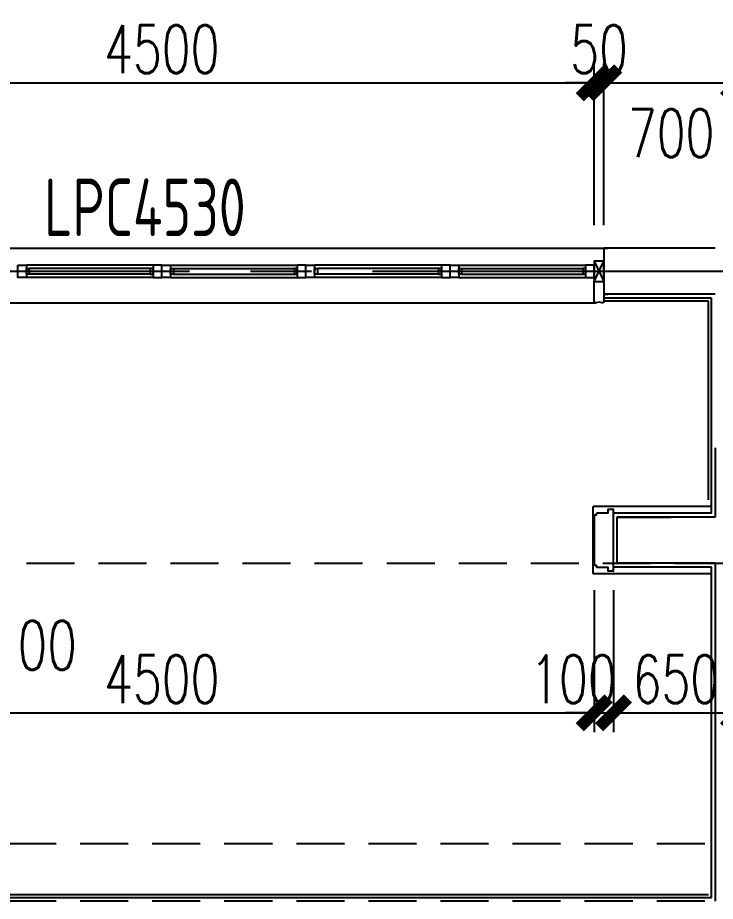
# Model space of a CAD drawing. Extents: x 296441 to 853063, y 459050 to 1117990.
# Drawn here: x 645148 to 648778, y 871039 to 875639 of the extents above; entities that cross this region are included whole.
import ezdxf

# ---------------------------------------------------------------- set-up
doc = ezdxf.new("R2010")
doc.units = 0
doc.header["$LTSCALE"] = 1000
for name, pattern in [('14-FL01-P$0$HIDDEN', [0.375, 0.25, -0.125]), ('14-GRID$0$CENTER2', [28.575, 19.05, -3.175, 3.175, -3.175]), ('BSMT-PLAN-BS01$0$$0$HIDDEN', [0.375, 0.25, -0.125]), ('DZ-3-PLAN-FL01$0$DASHED2', [0.375, 0.25, -0.125])]:
    doc.linetypes.add(name, pattern=pattern)
for name, color, linetype in [('14-GRID$0$G-GRID', 9, '14-GRID$0$CENTER2'), ('14-PLAN-BS01-P$0$A-ROOM-IDEN', 4, 'Continuous'), ('A-ROOF', 2, 'Continuous'), ('BSMT-PLAN-BS01$0$A-WALL', 1, 'Continuous'), ('DZ-3-PLAN-FL01$0$A-WALL', 1, 'Continuous'), ('DZ-PLAN-MAIN-FL01$0$A-WIND-IDEN', 33, 'Continuous'), ('E1-BS01-14$0$A-WALL-FNSH', 6, 'Continuous'), ('E1-BS01-18-19$0$A-FLOR', 23, 'Continuous'), ('E1-BS01-18-19$0$A-OVLK', 140, 'Continuous'), ('E1-BS01-18-19$0$A-SECT-WIND', 155, 'Continuous'), ('E1-BS01-18-19$0$A-SECT-WOOD', 17, 'Continuous'), ('E1-BS01-18-19$0$A-WALL-FNSH', 6, 'Continuous'), ('E1-BS01-18-19$0$G-XREF', 2, 'Continuous'), ('G-BS01-20$0$A-OVLK', 140, 'Continuous'), ('menchuangtao1$0$A-DETL-STONE', 42, 'Continuous'), ('menchuangtao1$0$A-WALL', 1, 'Continuous'), ('menchuangtao1$0$A_CUR_FRAME', 112, 'Continuous'), ('mentao100$0$A-SECT-FNSH', 6, 'Continuous'), ('mentao100$0$A-SECT-STONE', 42, 'Continuous'), ('mentao100$0$A-WALL', 1, 'Continuous'), ('PUB_TEXT', 7, 'Continuous'), ('WALL', 242, 'Continuous'), ('ZT0_默认图层-----PM、LM、DY、JD', 7, 'Continuous'), ('ZT1_Dim---标注---PM、LM、DY、JD', 252, 'Continuous')]:
    doc.layers.add(name, color=color, linetype=linetype)
doc.styles.add('_TCH_DIM', font='SIMPLEX', dxfattribs={"bigfont": 'GBCBIG'})
doc.styles.get("Standard").update_dxf_attribs({"font": 'gbenor.shx', "bigfont": 'gbcbig.shx'})
doc.styles.add('ZT-DIMSTYLE', font='ROMANS.shx', dxfattribs={"width": 0.7, "bigfont": 'CHINESE.shx'})
doc.dimstyles.new('ZT-DIM100', dxfattribs={"dimscale": 100, "dimtxt": 2.5, "dimasz": 1.5, "dimexe": 1, "dimexo": 1, "dimgap": 0.5, "dimtad": 1, "dimdec": 0, "dimdsep": 46, "dimtxsty": 'ZT-DIMSTYLE', "dimblk": 'ARCHTICK', "dimcen": 2.5, "dimclrd": 175, "dimclre": 175, "dimclrt": 7, "dimazin": 2, "dimtfac": 1, "dimtix": 1, "dimtmove": 2, "dimatfit": 3, "dimfxl": 0, "dimarcsym": 0})

# ---------------------------------------------------------------- blocks, each defined once
blk = doc.blocks.new('20B-1')
at = {"layer": 'DZ-PLAN-MAIN-FL01$0$A-WIND-IDEN', "color": 2, "width": 0.8}
blk.add_text('LPC4530', height=300, dxfattribs=at).set_placement((865270.2, 70975.4))
at = {"layer": 'PUB_TEXT', "style": '_TCH_DIM', "width": 0.705882}
blk.add_text('-6.100', height=255, dxfattribs=at).set_placement((864545.9, 68718.1))
blk = doc.blocks.new('E1-BS01-18-19$0$750----DDDD')
at = {"layer": 'E1-BS01-18-19$0$A-SECT-WIND'}
for p, q in [((45, 32.5), (705, 32.5)), ((60, 15), (690, 15)), ((45, -32.5), (705, -32.5)), ((60, -15), (690, -15))]:
    blk.add_line(p, q, dxfattribs=at)
at = {"layer": 'E1-BS01-18-19$0$A-SECT-WOOD'}
for points in [[(0, 32.5), (45, 32.5), (45, -32.5), (0, -32.5)], [(60, 15), (60, -15), (45, -15), (45, 15)], [(690, 15), (690, -15), (705, -15), (705, 15)], [(750, 32.5), (705, 32.5), (705, -32.5), (750, -32.5)]]:
    blk.add_lwpolyline(points, close=True, dxfattribs=at)
blk = doc.blocks.new('menchuangtao1')
at = {"layer": 'menchuangtao1$0$A-DETL-STONE'}
blk.add_lwpolyline([(-10, -52.5), (-10, -159.2, -0.471625), (-15, -162.1, -0.528396), (-19.5, -164.7, 0.241692), (-50.5, -164.7, -0.528396), (-55, -162.1, -0.471625), (-60, -159.2), (-60, -52.5)], format="xyb", close=True, dxfattribs=at)
at = {"layer": 'menchuangtao1$0$A-WALL'}
for p, q in [((-10, 120), (-10, -120)), ((-10, 120), (10, 120)), ((-10, -120), (10, -120))]:
    blk.add_line(p, q, dxfattribs=at)
at = {"layer": 'menchuangtao1$0$A_CUR_FRAME'}
for p, q in [((-60, -52.5), (-10, 52.5)), ((-60, 52.5), (-10, -52.5))]:
    blk.add_line(p, q, dxfattribs=at)
blk.add_lwpolyline([(-10, -52.5), (-10, 52.5), (-60, 52.5), (-60, -52.5)], close=True, dxfattribs=at)
blk = doc.blocks.new('6yhd')
at = {"layer": 'E1-BS01-14$0$A-WALL-FNSH'}
blk.add_line((-9460, -3740), (-8900, -3740), dxfattribs=at)
at = {"layer": 'E1-BS01-18-19$0$A-FLOR'}
for p, q in [((-4298.4, -3480.4), (-8900, -3480.4)), ((-4341.8, -3765), (-8858.1, -3765))]:
    blk.add_line(p, q, dxfattribs=at)
at = {"layer": 'E1-BS01-18-19$0$A-OVLK'}
blk.add_line((-9445, -3755), (-8900, -3755), dxfattribs=at)
at = {"layer": 'WALL'}
for p, q in [((-9480, -3480), (-8900, -3480)), ((-8900, -3480), (-8900, -3720)), ((-9480, -3720), (-8900, -3720))]:
    blk.add_line(p, q, dxfattribs=at)
at = {"extrusion": (0, 0, -1), "zscale": -1}
for p in [(8100, -3600), (6600, -3600)]:
    blk.add_blockref('E1-BS01-18-19$0$750----DDDD', p, dxfattribs=at)
for p in [(-8100, -3600), (-6600, -3600)]:
    blk.add_blockref('E1-BS01-18-19$0$750----DDDD', p)
at = {"layer": 'E1-BS01-18-19$0$G-XREF', "extrusion": (0, 0, -1), "zscale": -1}
blk.add_blockref('menchuangtao1', (8910, -3600), dxfattribs=at)
blk = doc.blocks.new('2133')
at = {"layer": '14-PLAN-BS01-P$0$A-ROOM-IDEN', "linetype": '14-FL01-P$0$HIDDEN'}
for points in [[(2189675.9, 1716004.7), (2181570.9, 1716004.7)], [(2189675.9, 1715704.7), (2181570.9, 1715704.7)]]:
    blk.add_lwpolyline(points, dxfattribs=at)
blk = doc.blocks.new('mentao100')
at = {"layer": 'mentao100$0$A-SECT-FNSH'}
for p, q in [((-280, 140), (20, 140)), ((-280, -140), (20, -140))]:
    blk.add_line(p, q, dxfattribs=at)
at = {"layer": 'mentao100$0$A-SECT-STONE', "ltscale": 0.1}
blk.add_lwpolyline([(20, 140), (20, 160), (50, 160), (50, 140), (105, 140, -0.414214), (110, 135), (110, 130), (115, 130, -0.414165), (120, 125), (120, 97.7), (120, -125, -0.414165), (115, -130), (110, -130), (110, -135, -0.414214), (105, -140), (50, -140), (50, -160), (20, -160), (20, -140)], format="xyb", close=True, dxfattribs=at)
at = {"layer": 'mentao100$0$A-WALL'}
blk.add_lwpolyline([(-280, -120), (0, -120), (0, 120), (-280, 120)], dxfattribs=at)
blk = doc.blocks.new('_ArchTick')
at = {"color": 0, "linetype": 'ByBlock', "const_width": 0.4}
blk.add_lwpolyline([(-0.5, -0.5), (0.5, 0.5)], dxfattribs=at)
blk = doc.blocks.new('*D2212')
at = {"layer": 'Defpoints', "color": 0, "ltscale": 1000, "transparency": 16777216}
for p in [(648248.5, 872759.3), (648898.5, 872759.3), (648898.5, 872020.5)]:
    blk.add_point(p, dxfattribs=at)
at = {"layer": 'ZT1_Dim---标注---PM、LM、DY、JD', "color": 175, "linetype": 'ByBlock', "lineweight": -2, "ltscale": 1000, "transparency": 16777216}
for p, q in [((648248.5, 872659.3), (648248.5, 871920.5)), ((648898.5, 872659.3), (648898.5, 871920.5))]:
    blk.add_line(p, q, dxfattribs=at)
at = {"layer": 'ZT1_Dim---标注---PM、LM、DY、JD', "color": 175, "lineweight": -2, "ltscale": 1000, "transparency": 16777216}
blk.add_line((648248.5, 872020.5), (648898.5, 872020.5), dxfattribs=at)
at = {"layer": 'ZT1_Dim---标注---PM、LM、DY、JD', "color": 175, "lineweight": -2, "ltscale": 1000, "transparency": 16777216, "xscale": 150, "yscale": 150, "zscale": 150, "rotation": 180}
blk.add_blockref('_ArchTick', (648248.5, 872020.5), dxfattribs=at)
at = {"layer": 'ZT1_Dim---标注---PM、LM、DY、JD', "color": 175, "lineweight": -2, "ltscale": 1000, "transparency": 16777216, "xscale": 150, "yscale": 150, "zscale": 150}
blk.add_blockref('_ArchTick', (648898.5, 872020.5), dxfattribs=at)
at = {"layer": 'ZT1_Dim---标注---PM、LM、DY、JD', "color": 7, "ltscale": 1000, "transparency": 16777216, "insert": (648573.5, 872195.5), "char_height": 250, "attachment_point": 5, "style": 'ZT-DIMSTYLE'}
blk.add_mtext('650', dxfattribs=at)
blk = doc.blocks.new('*D2213')
at = {"layer": 'Defpoints', "color": 0, "ltscale": 1000, "transparency": 16777216}
for p in [(648148.5, 872759.3), (648248.5, 872759.3), (648248.5, 872020.5)]:
    blk.add_point(p, dxfattribs=at)
at = {"layer": 'ZT1_Dim---标注---PM、LM、DY、JD', "color": 175, "linetype": 'ByBlock', "lineweight": -2, "ltscale": 1000, "transparency": 16777216}
for p, q in [((648148.5, 872659.3), (648148.5, 871920.5)), ((648248.5, 872659.3), (648248.5, 871920.5))]:
    blk.add_line(p, q, dxfattribs=at)
at = {"layer": 'ZT1_Dim---标注---PM、LM、DY、JD', "color": 175, "lineweight": -2, "ltscale": 1000, "transparency": 16777216}
for p, q in [((648148.5, 872020.5), (647998.5, 872020.5)), ((648148.5, 872020.5), (648248.5, 872020.5)), ((648248.5, 872020.5), (648398.5, 872020.5))]:
    blk.add_line(p, q, dxfattribs=at)
at = {"layer": 'ZT1_Dim---标注---PM、LM、DY、JD', "color": 175, "lineweight": -2, "ltscale": 1000, "transparency": 16777216, "xscale": 150, "yscale": 150, "zscale": 150}
blk.add_blockref('_ArchTick', (648148.5, 872020.5), dxfattribs=at)
at = {"layer": 'ZT1_Dim---标注---PM、LM、DY、JD', "color": 175, "lineweight": -2, "ltscale": 1000, "transparency": 16777216, "xscale": 150, "yscale": 150, "zscale": 150, "rotation": 180}
blk.add_blockref('_ArchTick', (648248.5, 872020.5), dxfattribs=at)
at = {"layer": 'ZT1_Dim---标注---PM、LM、DY、JD', "color": 7, "ltscale": 1000, "transparency": 16777216, "insert": (648040.1, 872195.5), "char_height": 250, "attachment_point": 5, "style": 'ZT-DIMSTYLE'}
blk.add_mtext('100', dxfattribs=at)
blk = doc.blocks.new('*D2214')
at = {"layer": 'Defpoints', "color": 0, "ltscale": 1000, "transparency": 16777216}
for p in [(643648.4, 872759.3), (648148.5, 872759.3), (648148.5, 872020.5)]:
    blk.add_point(p, dxfattribs=at)
at = {"layer": 'ZT1_Dim---标注---PM、LM、DY、JD', "color": 175, "linetype": 'ByBlock', "lineweight": -2, "ltscale": 1000, "transparency": 16777216}
for p, q in [((643648.4, 872659.3), (643648.4, 871920.5)), ((648148.5, 872659.3), (648148.5, 871920.5))]:
    blk.add_line(p, q, dxfattribs=at)
at = {"layer": 'ZT1_Dim---标注---PM、LM、DY、JD', "color": 175, "lineweight": -2, "ltscale": 1000, "transparency": 16777216}
blk.add_line((643648.4, 872020.5), (648148.5, 872020.5), dxfattribs=at)
at = {"layer": 'ZT1_Dim---标注---PM、LM、DY、JD', "color": 175, "lineweight": -2, "ltscale": 1000, "transparency": 16777216, "xscale": 150, "yscale": 150, "zscale": 150, "rotation": 180}
blk.add_blockref('_ArchTick', (643648.4, 872020.5), dxfattribs=at)
at = {"layer": 'ZT1_Dim---标注---PM、LM、DY、JD', "color": 175, "lineweight": -2, "ltscale": 1000, "transparency": 16777216, "xscale": 150, "yscale": 150, "zscale": 150}
blk.add_blockref('_ArchTick', (648148.5, 872020.5), dxfattribs=at)
at = {"layer": 'ZT1_Dim---标注---PM、LM、DY、JD', "color": 7, "ltscale": 1000, "transparency": 16777216, "insert": (645898.4, 872195.5), "char_height": 250, "attachment_point": 5, "style": 'ZT-DIMSTYLE'}
blk.add_mtext('4500', dxfattribs=at)
blk = doc.blocks.new('*D2283')
at = {"layer": 'Defpoints', "color": 0, "ltscale": 1000, "transparency": 16777216}
for p in [(648898.5, 875300.4), (648198.5, 874459.3), (648898.5, 874459.3)]:
    blk.add_point(p, dxfattribs=at)
at = {"layer": 'ZT1_Dim---标注---PM、LM、DY、JD', "color": 175, "linetype": 'ByBlock', "lineweight": -2, "ltscale": 1000, "transparency": 16777216}
for p, q in [((648198.5, 874559.3), (648198.5, 875400.4)), ((648898.5, 874559.3), (648898.5, 875400.4)), ((648198.5, 875300.4), (648898.5, 875300.4))]:
    blk.add_line(p, q, dxfattribs=at)
at = {"layer": 'ZT1_Dim---标注---PM、LM、DY、JD', "color": 175, "lineweight": -2, "ltscale": 1000, "transparency": 16777216, "xscale": 150, "yscale": 150, "zscale": 150, "rotation": 180}
blk.add_blockref('_ArchTick', (648198.5, 875300.4), dxfattribs=at)
at = {"layer": 'ZT1_Dim---标注---PM、LM、DY、JD', "color": 175, "lineweight": -2, "ltscale": 1000, "transparency": 16777216, "xscale": 150, "yscale": 150, "zscale": 150}
blk.add_blockref('_ArchTick', (648898.5, 875300.4), dxfattribs=at)
at = {"layer": 'ZT1_Dim---标注---PM、LM、DY、JD', "color": 7, "ltscale": 1000, "transparency": 16777216, "insert": (648548.5, 875037.9), "char_height": 250, "attachment_point": 5, "style": 'ZT-DIMSTYLE'}
blk.add_mtext('700', dxfattribs=at)
blk = doc.blocks.new('*D2284')
at = {"layer": 'Defpoints', "color": 0, "ltscale": 1000, "transparency": 16777216}
for p in [(648198.5, 875300.4), (648148.5, 874459.3), (648198.5, 874459.3)]:
    blk.add_point(p, dxfattribs=at)
at = {"layer": 'ZT1_Dim---标注---PM、LM、DY、JD', "color": 175, "linetype": 'ByBlock', "lineweight": -2, "ltscale": 1000, "transparency": 16777216}
for p, q in [((648148.5, 874559.3), (648148.5, 875400.4)), ((648198.5, 874559.3), (648198.5, 875400.4)), ((648148.5, 875300.4), (647998.5, 875300.4)), ((648148.5, 875300.4), (648198.5, 875300.4)), ((648198.5, 875300.4), (648348.5, 875300.4))]:
    blk.add_line(p, q, dxfattribs=at)
at = {"layer": 'ZT1_Dim---标注---PM、LM、DY、JD', "color": 175, "lineweight": -2, "ltscale": 1000, "transparency": 16777216, "xscale": 150, "yscale": 150, "zscale": 150}
blk.add_blockref('_ArchTick', (648148.5, 875300.4), dxfattribs=at)
at = {"layer": 'ZT1_Dim---标注---PM、LM、DY、JD', "color": 175, "lineweight": -2, "ltscale": 1000, "transparency": 16777216, "xscale": 150, "yscale": 150, "zscale": 150, "rotation": 180}
blk.add_blockref('_ArchTick', (648198.5, 875300.4), dxfattribs=at)
at = {"layer": 'ZT1_Dim---标注---PM、LM、DY、JD', "color": 7, "ltscale": 1000, "transparency": 16777216, "insert": (648173.5, 875475.4), "char_height": 250, "attachment_point": 5, "style": 'ZT-DIMSTYLE'}
blk.add_mtext('50', dxfattribs=at)
blk = doc.blocks.new('*D2285')
at = {"layer": 'Defpoints', "color": 0, "ltscale": 1000, "transparency": 16777216}
for p in [(648148.5, 875300.4), (643648.4, 874459.3), (648148.5, 874459.3)]:
    blk.add_point(p, dxfattribs=at)
at = {"layer": 'ZT1_Dim---标注---PM、LM、DY、JD', "color": 175, "linetype": 'ByBlock', "lineweight": -2, "ltscale": 1000, "transparency": 16777216}
for p, q in [((643648.4, 874559.3), (643648.4, 875400.4)), ((648148.5, 874559.3), (648148.5, 875400.4)), ((643648.4, 875300.4), (648148.5, 875300.4))]:
    blk.add_line(p, q, dxfattribs=at)
at = {"layer": 'ZT1_Dim---标注---PM、LM、DY、JD', "color": 175, "lineweight": -2, "ltscale": 1000, "transparency": 16777216, "xscale": 150, "yscale": 150, "zscale": 150, "rotation": 180}
blk.add_blockref('_ArchTick', (643648.4, 875300.4), dxfattribs=at)
at = {"layer": 'ZT1_Dim---标注---PM、LM、DY、JD', "color": 175, "lineweight": -2, "ltscale": 1000, "transparency": 16777216, "xscale": 150, "yscale": 150, "zscale": 150}
blk.add_blockref('_ArchTick', (648148.5, 875300.4), dxfattribs=at)
at = {"layer": 'ZT1_Dim---标注---PM、LM、DY、JD', "color": 7, "ltscale": 1000, "transparency": 16777216, "insert": (645898.4, 875475.4), "char_height": 250, "attachment_point": 5, "style": 'ZT-DIMSTYLE'}
blk.add_mtext('4500', dxfattribs=at)
blk = doc.blocks.new('*U2446')
at = {"layer": 'E1-BS01-18-19$0$A-OVLK'}
for p, q in [((-490, 175), (125, 175)), ((125, -175), (125, 175)), ((-490, -175), (125, -175))]:
    blk.add_line(p, q, dxfattribs=at)

msp = doc.modelspace()

# ---------------------------------------------------------------- linework, layer by layer
at = {"layer": '14-GRID$0$G-GRID', "color": 8, "ltscale": 0.1}
msp.add_line((598417.5, 874319.3), (676818.6, 874319.3), dxfattribs=at)
at = {"layer": 'BSMT-PLAN-BS01$0$A-WALL', "color": 1}
for p, q in [((648778.5, 873399.3), (648778.5, 873039.3)), ((648778.5, 872799.3), (648778.5, 871039.3))]:
    msp.add_line(p, q, dxfattribs=at)
at = {"layer": 'BSMT-PLAN-BS01$0$A-WALL', "color": 5, "linetype": 'BSMT-PLAN-BS01$0$$0$HIDDEN'}
msp.add_line((608818.5, 872799.3), (667978.5, 872799.3), dxfattribs=at)
at = {"layer": 'E1-BS01-18-19$0$A-WALL-FNSH'}
for p, q in [((648758.5, 873059.3), (648268.5, 873059.3)), ((648758.5, 872779.3), (648268.5, 872779.3))]:
    msp.add_line(p, q, dxfattribs=at)
at = {"layer": 'G-BS01-20$0$A-OVLK'}
for p, q in [((648743.5, 873129.3), (648743.5, 874164.3)), ((639453.5, 871074.3), (648743.5, 871074.3))]:
    msp.add_line(p, q, dxfattribs=at)
at = {"layer": 'mentao100$0$A-SECT-FNSH'}
for p, q in [((648758.5, 873059.3), (648758.5, 874179.3)), ((648758.5, 871059.3), (648758.5, 872779.3)), ((639438.5, 871059.3), (648758.5, 871059.3))]:
    msp.add_line(p, q, dxfattribs=at)
at = {"layer": 'WALL'}
for p, q in [((648778.5, 873039.3), (648268.5, 873039.3)), ((648268.5, 872799.3), (648268.5, 873039.3)), ((648778.5, 872799.3), (648268.5, 872799.3))]:
    msp.add_line(p, q, dxfattribs=at)

# ---------------------------------------------------------------- block references
msp.add_blockref('20B-1', (-219984.3, 803526.6))
at = {"layer": 'A-ROOF'}
msp.add_blockref('2133', (-1540952.4, -844665.4), dxfattribs=at)
at = {"layer": 'DZ-3-PLAN-FL01$0$A-WALL', "color": 33, "linetype": 'DZ-3-PLAN-FL01$0$DASHED2', "extrusion": (0, 0, -1), "zscale": -1}
msp.add_blockref('6yhd', (-639298.5, 877919.3), dxfattribs=at)
at = {"layer": 'E1-BS01-18-19$0$G-XREF', "xscale": -1}
msp.add_blockref('mentao100', (648268.5, 872919.3), dxfattribs=at)
at = {"layer": 'ZT0_默认图层-----PM、LM、DY、JD', "ltscale": 1000, "xscale": -1}
msp.add_blockref('*U2446', (648268.5, 872919.3), dxfattribs=at)

# ---------------------------------------------------------------- dimensions: what is measured, and where the dimension line sits
at = {"layer": 'ZT1_Dim---标注---PM、LM、DY、JD', "ltscale": 1000}
for base, p1, p2, picture, middle in [((648148.5, 875300.4), (643648.4, 874459.3), (648148.5, 874459.3), '*D2285', (645898.4, 875475.4)), ((648198.5, 875300.4), (648148.5, 874459.3), (648198.5, 874459.3), '*D2284', (648173.5, 875475.4))]:
    dim = msp.add_linear_dim(base=base, p1=p1, p2=p2, dimstyle='ZT-DIM100', dxfattribs=at)
    dim.commit()
    dim.dimension.update_dxf_attribs({"geometry": picture, "text_midpoint": middle})
dim = msp.add_linear_dim(base=(648898.5, 875300.4), p1=(648198.5, 874459.3), p2=(648898.5, 874459.3), dimstyle='ZT-DIM100', dxfattribs=at)
dim.commit()
dim.dimension.update_dxf_attribs({"geometry": '*D2283', "text_midpoint": (648548.5, 875037.9), "dimtype": 160})
for base, p1, p2, picture, middle in [((648148.5, 872020.5, 0), (643648.4, 872759.3, 0), (648148.5, 872759.3, 0), '*D2214', (645898.4, 872195.5, 0)), ((648898.5, 872020.5, 0), (648248.5, 872759.3, 0), (648898.5, 872759.3, 0), '*D2212', (648573.5, 872195.5, 0))]:
    dim = msp.add_linear_dim(base=base, p1=p1, p2=p2, dimstyle='ZT-DIM100', override={"dimfxl": 200}, dxfattribs=at)
    dim.commit()
    dim.dimension.update_dxf_attribs({"geometry": picture, "text_midpoint": middle})
dim = msp.add_linear_dim(base=(648248.5, 872020.5, 0), p1=(648148.5, 872759.3, 0), p2=(648248.5, 872759.3, 0), dimstyle='ZT-DIM100', override={"dimfxl": 200}, dxfattribs=at)
dim.commit()
dim.dimension.update_dxf_attribs({"geometry": '*D2213', "text_midpoint": (648040.1, 872195.5, 0), "dimtype": 160})

doc.saveas('drawing.dxf')
